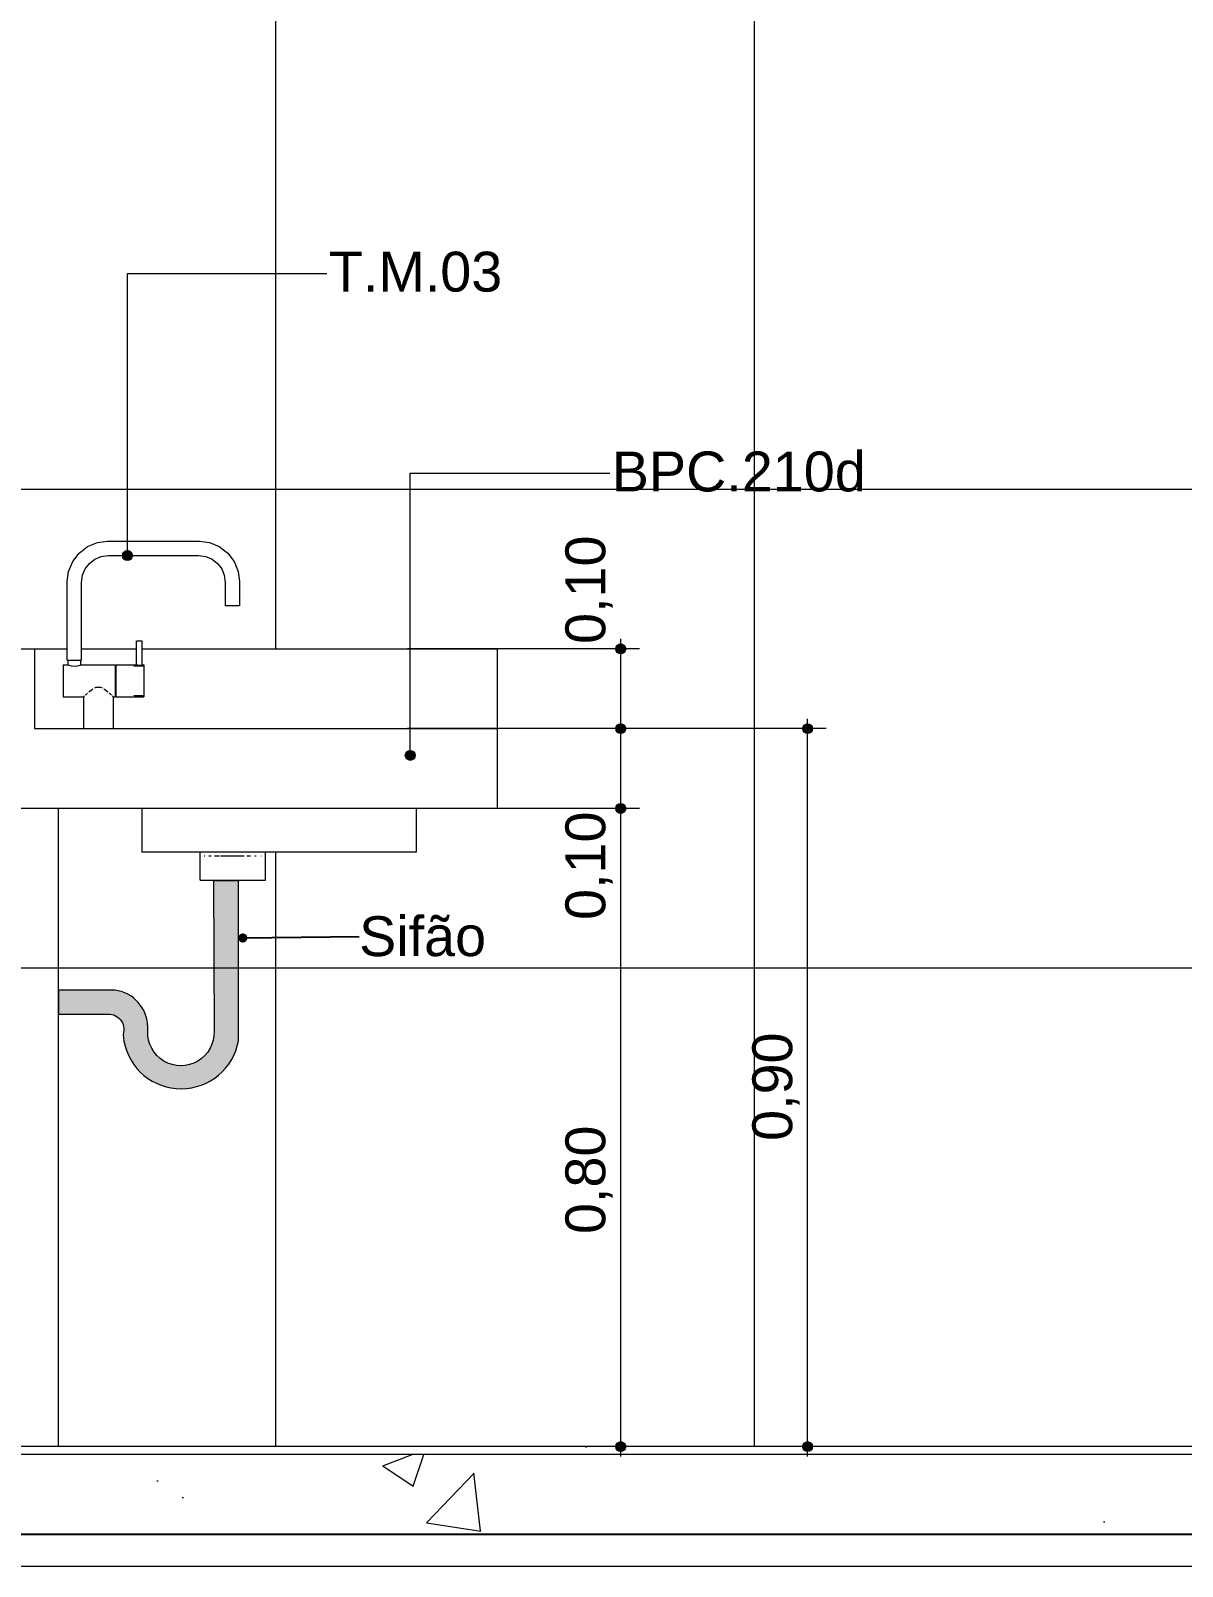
# Model space of a CAD drawing. Header units: metres. Extents: x -1.8 to 75.3, y -2 to 2.8.
# Drawn here: x 72.428 to 73.872, y -2.048 to -0.123 of the extents above; entities that cross this region are included whole.
import ezdxf

# ---------------------------------------------------------------- set-up
doc = ezdxf.new("R2010")
doc.units = ezdxf.units.M
doc.header["$MEASUREMENT"] = 0
doc.layers.add('COTAS CORTE', color=7, linetype='Continuous')
doc.layers.add('NOTAS-LAYOUT.EXEC', color=7, linetype='Continuous')
for name, color, linetype, lineweight, true_color in [('COTAS CORTE_Caneta_No__25', 7, 'Continuous', 13, 0x982312), ('LAJES.EST_Caneta_No__254', 7, 'Continuous', 0, 0xd1c9ad), ('LAJES.EST_Caneta_No__97', 7, 'Continuous', 13, 0x6b6b6b), ('LOUCAS-METAIS.ARQ_Caneta_No__13', 7, 'Continuous', 0, 0xaaaaaa), ('NOTAS-EXECUTIVO.ARQ_Caneta_No__19', 7, 'Continuous', 0, 0xe9e9e9), ('PAREDE CONSTRUIR_Caneta_No__97', 7, 'Continuous', 13, 0x6b6b6b)]:
    doc.layers.add(name, color=color, linetype=linetype, lineweight=lineweight, true_color=true_color)
for name, color, linetype, lineweight in [('LAJES.EST_Caneta_No__241', 7, 'Continuous', 13), ('LAJES.EST_Caneta_No__4', 7, 'Continuous', 25), ('LAJES.EST_Caneta_No__7', 7, 'Continuous', 13), ('NOTAS-EXECUTIVO.ARQ_Caneta_No__1', 7, 'Continuous', 40), ('NOTAS-EXECUTIVO.ARQ_Caneta_No__241', 7, 'Continuous', 13), ('NOTAS-EXECUTIVO.ARQ_Caneta_No__5', 7, 'Continuous', 20), ('NOTAS-LAYOUT.EXEC_Caneta_No__241', 7, 'Continuous', 13), ('NOTAS-LAYOUT.EXEC_Caneta_No__5', 7, 'Continuous', 20), ('PAREDE CONSTRUIR_Caneta_No__241', 7, 'Continuous', 13)]:
    doc.layers.add(name, color=color, linetype=linetype, lineweight=lineweight)
doc.styles.add('GENERATED_STYLE_1', font='arial.ttf')
doc.dimstyles.new('GENERATED_STYLE__2', dxfattribs={"dimtxt": 0.05, "dimasz": 0.02375, "dimexe": 0.18, "dimexo": 0.267183, "dimgap": 0, "dimtad": 1, "dimzin": 0, "dimdsep": 46, "dimtxsty": 'GENERATED_STYLE_1', "dimblk": 'ARROWHEAD_11', "dimblk1": 'ARROWHEAD_11', "dimblk2": 'ARROWHEAD_11', "dimcen": 0.09, "dimclrd": 256, "dimclre": 256, "dimclrt": 256, "dimadec": 0, "dimazin": 0, "dimtfac": 1, "dimtdec": 4, "dimtmove": 0, "dimatfit": 3, "dimfxl": 0, "dimtolj": 1, "dimtzin": 0, "dimarcsym": 0})
doc.dimstyles.new('GENERATED_STYLE__4', dxfattribs={"dimtxt": 0.18, "dimasz": 0.0228, "dimexe": 0.18, "dimexo": 0.0625, "dimgap": 0, "dimtad": 0, "dimtih": 1, "dimtoh": 1, "dimdec": 4, "dimzin": 0, "dimdsep": 46, "dimcen": 0.09, "dimadec": 0, "dimazin": 0, "dimtfac": 1, "dimtdec": 4, "dimtmove": 0, "dimatfit": 3, "dimldrblk": 'ARROWHEAD_11', "dimfxl": 0, "dimtolj": 1, "dimtzin": 0, "dimarcsym": 0})

# ---------------------------------------------------------------- blocks, each defined once
blk = doc.blocks.new('*D237', base_point=(120.8092, -1.8982))
at = {"layer": 'COTAS CORTE_Caneta_No__25', "linetype": 'Continuous', "lineweight": 13, "true_color": 0x982312}
for points in [[(73.1616, -1.0982), (73.162, -1.1006), (73.1634, -1.1027), (73.1654, -1.104), (73.1678, -1.1045), (73.1702, -1.104), (73.1722, -1.1027), (73.1736, -1.1006), (73.1741, -1.0982), (73.1736, -1.0959), (73.1722, -1.0938), (73.1702, -1.0925), (73.1678, -1.092), (73.1654, -1.0925), (73.1634, -1.0938), (73.162, -1.0959)], [(73.1616, -1.8982), (73.162, -1.9006), (73.1634, -1.9027), (73.1654, -1.904), (73.1678, -1.9045), (73.1702, -1.904), (73.1722, -1.9027), (73.1736, -1.9006), (73.1741, -1.8982), (73.1736, -1.8959), (73.1722, -1.8938), (73.1702, -1.8925), (73.1678, -1.892), (73.1654, -1.8925), (73.1634, -1.8938), (73.162, -1.8959)]]:
    blk.add_hatch(color=24, dxfattribs=at).paths.add_polyline_path(points)
at = {"layer": 'COTAS CORTE_Caneta_No__25', "color": 24, "linetype": 'Continuous', "lineweight": 13, "true_color": 0x982312}
for p, q in [((73.1616, -1.0982), (72.9006, -1.0982)), ((73.1678, -1.892), (73.1678, -1.1045)), ((73.1912, -1.0982), (73.1741, -1.0982)), ((73.1616, -1.8982), (72.9006, -1.8982)), ((73.1678, -1.9107), (73.1678, -1.9045)), ((73.1912, -1.8982), (73.1741, -1.8982))]:
    blk.add_line(p, q, dxfattribs=at)
for centre in [(73.1678, -1.0982), (73.1678, -1.8982)]:
    blk.add_circle(centre, 0.00625, dxfattribs=at)
at = {"layer": 'COTAS CORTE_Caneta_No__25', "color": 24, "lineweight": 13, "true_color": 0x982312, "char_height": 0.05, "attachment_point": 7, "rotation": 90, "style": 'GENERATED_STYLE_1'}
for s, insert in [('\\A1;{\\pql;\\fArial|b0|i0|c0|p0;\\W1.000000;0,10}', (73.1578, -1.238)), ('\\A1;{\\pql;\\fArial|b0|i0|c0|p0;\\W1.000000;0,80}', (73.1578, -1.6317))]:
    blk.add_mtext(s, dxfattribs=dict(at, insert=insert))
blk = doc.blocks.new('ARROWHEAD_11')
at = {"color": 0, "linetype": 'Continuous', "lineweight": 0}
blk.add_line((0, 0), (-1, 0), dxfattribs=at)
at = {"color": 0, "linetype": 'Continuous', "lineweight": 0, "const_width": 0.25, "flags": 128}
blk.add_lwpolyline([(-0.125, 0, 1), (0.125, 0, 1)], format="xyb", close=True, dxfattribs=at)
blk = doc.blocks.new('*D238', base_point=(120.8092, -1.8982))
at = {"layer": 'COTAS CORTE_Caneta_No__25', "linetype": 'Continuous', "lineweight": 13, "true_color": 0x982312}
for points in [[(73.1616, -0.9982), (73.162, -1.0006), (73.1634, -1.0027), (73.1654, -1.004), (73.1678, -1.0045), (73.1702, -1.004), (73.1722, -1.0027), (73.1736, -1.0006), (73.1741, -0.9982), (73.1736, -0.9959), (73.1722, -0.9938), (73.1702, -0.9925), (73.1678, -0.992), (73.1654, -0.9925), (73.1634, -0.9938), (73.162, -0.9959)], [(73.1616, -1.0982), (73.162, -1.1006), (73.1634, -1.1027), (73.1654, -1.104), (73.1678, -1.1045), (73.1702, -1.104), (73.1722, -1.1027), (73.1736, -1.1006), (73.1741, -1.0982), (73.1736, -1.0959), (73.1722, -1.0938), (73.1702, -1.0925), (73.1678, -1.092), (73.1654, -1.0925), (73.1634, -1.0938), (73.162, -1.0959)]]:
    blk.add_hatch(color=24, dxfattribs=at).paths.add_polyline_path(points)
at = {"layer": 'COTAS CORTE_Caneta_No__25', "color": 24, "linetype": 'Continuous', "lineweight": 13, "true_color": 0x982312}
for p, q in [((73.1616, -0.9982), (72.9006, -0.9982)), ((73.1912, -0.9982), (73.1741, -0.9982)), ((73.1678, -1.092), (73.1678, -1.0045)), ((73.1616, -1.0982), (72.9006, -1.0982)), ((73.1912, -1.0982), (73.1741, -1.0982))]:
    blk.add_line(p, q, dxfattribs=at)
for centre in [(73.1678, -0.9982), (73.1678, -1.0982)]:
    blk.add_circle(centre, 0.00625, dxfattribs=at)
blk = doc.blocks.new('*D239', base_point=(120.8092, -1.8982))
at = {"layer": 'COTAS CORTE_Caneta_No__25', "linetype": 'Continuous', "lineweight": 13, "true_color": 0x982312}
for points in [[(73.1616, -0.8982), (73.162, -0.9006), (73.1634, -0.9027), (73.1654, -0.904), (73.1678, -0.9045), (73.1702, -0.904), (73.1722, -0.9027), (73.1736, -0.9006), (73.1741, -0.8982), (73.1736, -0.8959), (73.1722, -0.8938), (73.1702, -0.8925), (73.1678, -0.892), (73.1654, -0.8925), (73.1634, -0.8938), (73.162, -0.8959)], [(73.1616, -0.9982), (73.162, -1.0006), (73.1634, -1.0027), (73.1654, -1.004), (73.1678, -1.0045), (73.1702, -1.004), (73.1722, -1.0027), (73.1736, -1.0006), (73.1741, -0.9982), (73.1736, -0.9959), (73.1722, -0.9938), (73.1702, -0.9925), (73.1678, -0.992), (73.1654, -0.9925), (73.1634, -0.9938), (73.162, -0.9959)]]:
    blk.add_hatch(color=24, dxfattribs=at).paths.add_polyline_path(points)
at = {"layer": 'COTAS CORTE_Caneta_No__25', "color": 24, "linetype": 'Continuous', "lineweight": 13, "true_color": 0x982312}
for p, q in [((73.1616, -0.8982), (72.9006, -0.8982)), ((73.1678, -0.892), (73.1678, -0.8857)), ((73.1678, -0.992), (73.1678, -0.9045)), ((73.1912, -0.8982), (73.1741, -0.8982)), ((73.1616, -0.9982), (72.9006, -0.9982)), ((73.1912, -0.9982), (73.1741, -0.9982))]:
    blk.add_line(p, q, dxfattribs=at)
for centre in [(73.1678, -0.8982), (73.1678, -0.9982)]:
    blk.add_circle(centre, 0.00625, dxfattribs=at)
at = {"layer": 'COTAS CORTE_Caneta_No__25', "color": 24, "lineweight": 13, "true_color": 0x982312, "insert": (73.1578, -0.892), "char_height": 0.05, "attachment_point": 7, "rotation": 90, "style": 'GENERATED_STYLE_1'}
blk.add_mtext('\\A1;{\\pql;\\fArial|b0|i0|c0|p0;\\W1.000000;0,10}', dxfattribs=at)
blk = doc.blocks.new('*D240', base_point=(120.8092, -1.8982))
at = {"layer": 'COTAS CORTE_Caneta_No__25', "linetype": 'Continuous', "lineweight": 13, "true_color": 0x982312}
for points in [[(73.3958, -0.9982), (73.3963, -1.0006), (73.3977, -1.0027), (73.3997, -1.004), (73.4021, -1.0045), (73.4045, -1.004), (73.4065, -1.0027), (73.4078, -1.0006), (73.4083, -0.9982), (73.4078, -0.9959), (73.4065, -0.9938), (73.4045, -0.9925), (73.4021, -0.992), (73.3997, -0.9925), (73.3977, -0.9938), (73.3963, -0.9959)], [(73.3958, -1.8982), (73.3963, -1.9006), (73.3977, -1.9027), (73.3997, -1.904), (73.4021, -1.9045), (73.4045, -1.904), (73.4065, -1.9027), (73.4078, -1.9006), (73.4083, -1.8982), (73.4078, -1.8959), (73.4065, -1.8938), (73.4045, -1.8925), (73.4021, -1.892), (73.3997, -1.8925), (73.3977, -1.8938), (73.3963, -1.8959)]]:
    blk.add_hatch(color=24, dxfattribs=at).paths.add_polyline_path(points)
at = {"layer": 'COTAS CORTE_Caneta_No__25', "color": 24, "linetype": 'Continuous', "lineweight": 13, "true_color": 0x982312}
for p, q in [((73.3958, -0.9982), (73.1349, -0.9982)), ((73.4021, -0.992), (73.4021, -0.9857)), ((73.4255, -0.9982), (73.4083, -0.9982)), ((73.4021, -1.892), (73.4021, -1.0045)), ((73.3958, -1.8982), (73.1349, -1.8982)), ((73.4021, -1.9107), (73.4021, -1.9045)), ((73.4255, -1.8982), (73.4083, -1.8982))]:
    blk.add_line(p, q, dxfattribs=at)
for centre in [(73.4021, -0.9982), (73.4021, -1.8982)]:
    blk.add_circle(centre, 0.00625, dxfattribs=at)
at = {"layer": 'COTAS CORTE_Caneta_No__25', "color": 24, "lineweight": 13, "true_color": 0x982312, "insert": (73.3921, -1.515), "char_height": 0.05, "attachment_point": 7, "rotation": 90, "style": 'GENERATED_STYLE_1'}
blk.add_mtext('\\A1;{\\pql;\\fArial|b0|i0|c0|p0;\\W1.000000;0,90}', dxfattribs=at)
blk = doc.blocks.new('Label_38_15', base_point=(72.5495, -0.7812))
at = {"layer": 'NOTAS-LAYOUT.EXEC', "linetype": 'Continuous', "lineweight": 0, "true_color": 0x000000}
blk.add_hatch(color=18, dxfattribs=at).paths.add_polyline_path([(72.5432, -0.7812), (72.5437, -0.7836), (72.545, -0.7857), (72.5471, -0.787), (72.5495, -0.7875), (72.5519, -0.787), (72.5539, -0.7857), (72.5552, -0.7836), (72.5557, -0.7812), (72.5552, -0.7789), (72.5539, -0.7768), (72.5519, -0.7755), (72.5495, -0.775), (72.5471, -0.7755), (72.545, -0.7768), (72.5437, -0.7789)])
at = {"layer": 'NOTAS-LAYOUT.EXEC_Caneta_No__241', "color": 7, "linetype": 'Continuous', "lineweight": 13}
for p, q in [((72.5495, -0.775), (72.5495, -0.4277)), ((72.5495, -0.4277), (72.7995, -0.4277))]:
    blk.add_line(p, q, dxfattribs=at)
at = {"layer": 'NOTAS-LAYOUT.EXEC_Caneta_No__5', "color": 7, "linetype": 'Continuous', "lineweight": 20}
blk.add_circle((72.5495, -0.7812), 0.00625, dxfattribs=at)
at = {"layer": 'NOTAS-LAYOUT.EXEC_Caneta_No__241', "color": 7, "lineweight": 13, "insert": (72.802, -0.4003), "char_height": 0.05, "attachment_point": 1, "style": 'GENERATED_STYLE_1'}
blk.add_mtext('\\A1;{\\pql;\\pt0,241;\\fArial|b0|i0|c0|p0;\\W1.000000;T.M.03\\fArial|b0|i0|c0|p0;\\W1.000000;\\A1{\\H.66x;\\S^  ;}\\fArial|b0|i0|c0|p0;\\W1.000000;\\fArial|b0|i0|c0|p0;\\W1.000000;\\A1{\\H.66x;\\S^  ;}\\fArial|b0|i0|c0|p0;\\W1.000000;\\fArial|b0|i0|c0|p0;\\W1.000000;\\fArial|b0|i0|c0|p0;\\W1.000000;\\fArial|b0|i0|c0|p0;\\W1.000000;\\fArial|b0|i0|c0|p0;\\W1.000000;\\fArial|b0|i0|c0|p0;\\W1.000000;\\fArial|b0|i0|c0|p0;\\W1.000000;\\A1{\\H.66x;\\S^  ;}\\fArial|b0|i0|c0|p0;\\W1.000000;\\fArial|b0|i0|c0|p0;\\W1.000000;\\A1{\\H.66x;\\S^  ;}\\fArial|b0|i0|c0|p0;\\W1.000000;\\fArial|b0|i0|c0|p0;\\W1.000000;\\fArial|b0|i0|c0|p0;\\W1.000000;\\fArial|b0|i0|c0|p0;\\W1.000000;\\fArial|b0|i0|c0|p0;\\W1.000000;\\fArial|b0|i0|c0|p0;\\W1.000000;\\fArial|b0|i0|c0|p0;\\W1.000000;\\A1{\\H.66x;\\S^  ;}\\fArial|b0|i0|c0|p0;\\W1.000000;\\fArial|b0|i0|c0|p0;\\W1.000000;\\A1{\\H.66x;\\S^  ;}\\fArial|b0|i0|c0|p0;\\W1.000000;\\fArial|b0|i0|c0|p0;\\W1.000000;\\fArial|b0|i0|c0|p0;\\W1.000000;\\fArial|b0|i0|c0|p0;\\W1.000000;\\fArial|b0|i0|c0|p0;\\W1.000000;\\fArial|b0|i0|c0|p0;\\W1.000000;\\fArial|b0|i0|c0|p0;\\W1.000000;\\A1{\\H.66x;\\S^  ;}\\fArial|b0|i0|c0|p0;\\W1.000000;\\fArial|b0|i0|c0|p0;\\W1.000000;\\A1{\\H.66x;\\S^  ;}\\fArial|b0|i0|c0|p0;\\W1.000000;\\fArial|b0|i0|c0|p0;\\W1.000000;\\fArial|b0|i0|c0|p0;\\W1.000000;\\fArial|b0|i0|c0|p0;\\W1.000000;\\fArial|b0|i0|c0|p0;\\W1.000000;\\fArial|b0|i0|c0|p0;\\W1.000000;\\fArial|b0|i0|c0|p0;\\W1.000000;\\A1{\\H.66x;\\S^  ;}\\fArial|b0|i0|c0|p0;\\W1.000000;\\fArial|b0|i0|c0|p0;\\W1.000000;\\A1{\\H.66x;\\S^  ;}\\fArial|b0|i0|c0|p0;\\W1.000000;\\fArial|b0|i0|c0|p0;\\W1.000000;\\fArial|b0|i0|c0|p0;\\W1.000000;\\fArial|b0|i0|c0|p0;\\W1.000000;\\fArial|b0|i0|c0|p0;\\W1.000000;\\fArial|b0|i0|c0|p0;\\W1.000000;\\fArial|b0|i0|c0|p0;\\W1.000000;\\A1{\\H.66x;\\S^  ;}\\fArial|b0|i0|c0|p0;\\W1.000000;}', dxfattribs=at)
blk = doc.blocks.new('Label_39_15', base_point=(72.9041, -1.0317))
at = {"layer": 'NOTAS-LAYOUT.EXEC', "linetype": 'Continuous', "lineweight": 0, "true_color": 0x000000}
blk.add_hatch(color=18, dxfattribs=at).paths.add_polyline_path([(72.8978, -1.0317), (72.8983, -1.0341), (72.8997, -1.0361), (72.9017, -1.0375), (72.9041, -1.0379), (72.9065, -1.0375), (72.9085, -1.0361), (72.9098, -1.0341), (72.9103, -1.0317), (72.9098, -1.0293), (72.9085, -1.0273), (72.9065, -1.0259), (72.9041, -1.0254), (72.9017, -1.0259), (72.8997, -1.0273), (72.8983, -1.0293)])
at = {"layer": 'NOTAS-LAYOUT.EXEC_Caneta_No__241', "color": 7, "linetype": 'Continuous', "lineweight": 13}
for p, q in [((72.9041, -1.0254), (72.9041, -0.6781)), ((72.9041, -0.6781), (73.1541, -0.6781))]:
    blk.add_line(p, q, dxfattribs=at)
at = {"layer": 'NOTAS-LAYOUT.EXEC_Caneta_No__5', "color": 7, "linetype": 'Continuous', "lineweight": 20}
blk.add_circle((72.9041, -1.0317), 0.00625, dxfattribs=at)
at = {"layer": 'NOTAS-LAYOUT.EXEC_Caneta_No__241', "color": 7, "lineweight": 13, "insert": (73.1566, -0.6508), "char_height": 0.05, "attachment_point": 1, "style": 'GENERATED_STYLE_1'}
blk.add_mtext('\\A1;{\\pql;\\pt0,241;\\fArial|b0|i0|c0|p0;\\W1.000000;BPC.210d\\fArial|b0|i0|c0|p0;\\W1.000000;\\A1{\\H.66x;\\S^  ;}\\fArial|b0|i0|c0|p0;\\W1.000000;\\fArial|b0|i0|c0|p0;\\W1.000000;\\A1{\\H.66x;\\S^  ;}\\fArial|b0|i0|c0|p0;\\W1.000000;\\fArial|b0|i0|c0|p0;\\W1.000000;\\fArial|b0|i0|c0|p0;\\W1.000000;\\fArial|b0|i0|c0|p0;\\W1.000000;\\fArial|b0|i0|c0|p0;\\W1.000000;\\fArial|b0|i0|c0|p0;\\W1.000000;\\fArial|b0|i0|c0|p0;\\W1.000000;\\A1{\\H.66x;\\S^  ;}\\fArial|b0|i0|c0|p0;\\W1.000000;\\fArial|b0|i0|c0|p0;\\W1.000000;\\A1{\\H.66x;\\S^  ;}\\fArial|b0|i0|c0|p0;\\W1.000000;\\fArial|b0|i0|c0|p0;\\W1.000000;\\fArial|b0|i0|c0|p0;\\W1.000000;\\fArial|b0|i0|c0|p0;\\W1.000000;\\fArial|b0|i0|c0|p0;\\W1.000000;\\fArial|b0|i0|c0|p0;\\W1.000000;\\fArial|b0|i0|c0|p0;\\W1.000000;\\A1{\\H.66x;\\S^  ;}\\fArial|b0|i0|c0|p0;\\W1.000000;\\fArial|b0|i0|c0|p0;\\W1.000000;\\A1{\\H.66x;\\S^  ;}\\fArial|b0|i0|c0|p0;\\W1.000000;\\fArial|b0|i0|c0|p0;\\W1.000000;\\fArial|b0|i0|c0|p0;\\W1.000000;\\fArial|b0|i0|c0|p0;\\W1.000000;\\fArial|b0|i0|c0|p0;\\W1.000000;\\fArial|b0|i0|c0|p0;\\W1.000000;\\fArial|b0|i0|c0|p0;\\W1.000000;\\A1{\\H.66x;\\S^  ;}\\fArial|b0|i0|c0|p0;\\W1.000000;\\fArial|b0|i0|c0|p0;\\W1.000000;\\A1{\\H.66x;\\S^  ;}\\fArial|b0|i0|c0|p0;\\W1.000000;\\fArial|b0|i0|c0|p0;\\W1.000000;\\fArial|b0|i0|c0|p0;\\W1.000000;\\fArial|b0|i0|c0|p0;\\W1.000000;\\fArial|b0|i0|c0|p0;\\W1.000000;\\fArial|b0|i0|c0|p0;\\W1.000000;\\fArial|b0|i0|c0|p0;\\W1.000000;\\A1{\\H.66x;\\S^  ;}\\fArial|b0|i0|c0|p0;\\W1.000000;\\fArial|b0|i0|c0|p0;\\W1.000000;\\A1{\\H.66x;\\S^  ;}\\fArial|b0|i0|c0|p0;\\W1.000000;\\fArial|b0|i0|c0|p0;\\W1.000000;\\fArial|b0|i0|c0|p0;\\W1.000000;\\fArial|b0|i0|c0|p0;\\W1.000000;\\fArial|b0|i0|c0|p0;\\W1.000000;\\fArial|b0|i0|c0|p0;\\W1.000000;\\fArial|b0|i0|c0|p0;\\W1.000000;\\A1{\\H.66x;\\S^  ;}\\fArial|b0|i0|c0|p0;\\W1.000000;}', dxfattribs=at)

msp = doc.modelspace()

# ---------------------------------------------------------------- hatches: boundary and pattern name
at = {"layer": 'LAJES.EST_Caneta_No__254', "linetype": 'Continuous', "lineweight": 0, "true_color": 0xd1c9ad}
h = msp.add_hatch(dxfattribs=at)
h.set_pattern_fill('Haie_OD_000f', color=9, style=0, pattern_type=2)
h.set_pattern_definition([(45, (120.80917, -1.39824), (-0.159099, 0.159099), [0, -0.15, 0, -0.225]), (110, (121.30917, -1.39824), (0.2114308, 0.0769545), [0, -0.11, 0, -0.19])])
h.paths.add_polyline_path([(69.7351, -1.9082), (75.3151, -1.9082), (75.3151, -1.8982), (69.7351, -1.8982)])
at = {"layer": 'LAJES.EST_Caneta_No__97', "linetype": 'Continuous', "lineweight": 13, "true_color": 0x6b6b6b}
h = msp.add_hatch(dxfattribs=at)
h.set_pattern_fill('AR_CONC_000f', color=251, style=0, pattern_type=2)
h.set_pattern_definition([(50, (120.80917, -1.89824), (-0.546554, 0.0478173), [0.05715, -0.62865]), (355, (120.80917, -1.89824), (-0.10573, 0.5731705), [0.04572, -0.502922]), (100.4514, (120.8547, -1.90223), (0.440824, 0.525353), [0.04857, -0.534271]), (46.1842, (120.8092, -1.74584), (-0.813237, 0.126127), [0.085725, -0.942975]), (96.6356, (120.8769, -1.75635), (0.712212, 0.742278), [0.072855, -0.801407]), (351.1842, (120.8092, -1.74584), (0.712212, 0.742278), [0.06858, -0.754379]), (21, (120.88537, -1.78394), (-0.454843, 0.3067956), [0.05715, -0.62865]), (326, (120.88537, -1.78394), (0.185406, 0.552564), [0.04572, -0.50292]), (71.4514, (120.92327, -1.8095), (0.640249, 0.2457683), [0.04857, -0.53427]), (37.5, (120.80917, -1.89824), (0.0092658, 0.2536651), [0, -0.496824, 0, -0.51054, 0, -0.504825]), (7.5, (120.80917, -1.89824), (0.200459, 0.3005417), [0, -0.291084, 0, -0.485394, 0, -0.192405]), (327.5, (120.63924, -1.89824), (-0.4067718, 0.0171862), [0, -0.1905, 0, -0.59436, 0, -0.78867]), (317.5, (120.56304, -1.89824), (0.4443875, 0.0762795), [0, -0.24765, 0, -0.394716, 0, -0.56007])])
h.paths.add_polyline_path([(69.7351, -2.0082), (75.3151, -2.0082), (75.3151, -1.9082), (69.7351, -1.9082)])
at = {"layer": 'NOTAS-EXECUTIVO.ARQ_Caneta_No__19', "linetype": 'Continuous', "lineweight": 0, "true_color": 0x747474}
msp.add_hatch(color=8, dxfattribs=at).paths.add_polyline_path([(72.6887, -1.3894), (72.6887, -1.1892), (72.6574, -1.1891), (72.6582, -1.3774, -1.040135), (72.575, -1.3774), (72.575, -1.3723, 0.375027), (72.5337, -1.326), (72.5227, -1.326), (72.4631, -1.326), (72.4631, -1.3562), (72.5227, -1.3562, -0.569314), (72.544, -1.3814), (72.5451, -1.3899, 0.835082)])
at = {"layer": 'PAREDE CONSTRUIR_Caneta_No__97', "linetype": 'Continuous', "lineweight": 13, "true_color": 0x6b6b6b}
h = msp.add_hatch(dxfattribs=at)
h.set_pattern_fill('Ceramica_60_x_60_000f', color=251, style=0, pattern_type=2)
h.set_pattern_definition([(3e-15, (69.73513, -1.89824), (0, 0.6), []), (90, (69.73513, -1.89824), (-0.6, 0), [])])
h.paths.add_polyline_path([(75.1151, 1.2518), (69.7351, 1.2518), (69.7351, -0.8982), (69.7695, -0.8982), (69.7695, -0.8137), (69.7712, -0.801), (69.7763, -0.7887), (69.7844, -0.7781), (69.795, -0.77), (69.8073, -0.7649), (69.8199, -0.7632), (69.9351, -0.7632), (69.9477, -0.7649), (69.96, -0.77), (69.9706, -0.7781), (69.9787, -0.7887), (69.9838, -0.801), (69.9855, -0.8137), (69.9855, -0.8442), (69.9675, -0.8442), (69.9675, -0.8148), (69.9663, -0.8057), (69.963, -0.7978), (69.9578, -0.791), (69.951, -0.7857), (69.943, -0.7824), (69.9339, -0.7812), (69.8211, -0.7812), (69.812, -0.7824), (69.804, -0.7857), (69.7972, -0.791), (69.792, -0.7978), (69.7887, -0.8057), (69.7875, -0.8148), (69.7875, -0.8982), (69.8565, -0.8982), (69.8565, -0.8882), (69.8635, -0.8882), (69.8635, -0.8982), (70.3351, -0.8982), (70.3351, -1.0982), (70.2068, -1.0982), (70.2068, -1.1532), (70.0178, -1.1532), (70.0178, -1.1882), (69.9358, -1.1882), (69.9358, -1.1582), (69.9358, -1.1532), (69.8628, -1.1532), (69.8628, -1.0982), (69.7351, -1.0982), (69.7351, -1.8982), (72.3631, -1.8982), (72.3631, -1.0982), (72.2589, -1.0982), (72.2589, -1.1532), (72.1858, -1.1532), (72.1858, -1.1582), (72.1858, -1.1882), (72.1038, -1.1882), (72.1038, -1.1532), (71.9149, -1.1532), (71.9149, -1.0982), (71.8131, -1.0982), (71.8131, -0.8982), (72.2581, -0.8982), (72.2581, -0.8882), (72.2651, -0.8882), (72.2651, -0.8982), (72.3341, -0.8982), (72.3341, -0.8148), (72.3329, -0.8057), (72.3297, -0.7978), (72.3244, -0.791), (72.3176, -0.7857), (72.3097, -0.7824), (72.3006, -0.7812), (72.1877, -0.7812), (72.1786, -0.7824), (72.1707, -0.7857), (72.1639, -0.791), (72.1586, -0.7978), (72.1553, -0.8057), (72.1541, -0.8148), (72.1541, -0.8442), (72.1361, -0.8442), (72.1361, -0.8137), (72.1378, -0.801), (72.1429, -0.7887), (72.151, -0.7781), (72.1616, -0.77), (72.1739, -0.7649), (72.1866, -0.7632), (72.3017, -0.7632), (72.3144, -0.7649), (72.3267, -0.77), (72.3373, -0.7781), (72.3454, -0.7887), (72.3505, -0.801), (72.3521, -0.8137), (72.3521, -0.8982), (72.4741, -0.8982), (72.4741, -0.8137), (72.4758, -0.801), (72.4809, -0.7887), (72.489, -0.7781), (72.4996, -0.77), (72.5119, -0.7649), (72.5246, -0.7632), (72.6397, -0.7632), (72.6524, -0.7649), (72.6647, -0.77), (72.6753, -0.7781), (72.6834, -0.7887), (72.6885, -0.801), (72.6901, -0.8137), (72.6901, -0.8442), (72.6721, -0.8442), (72.6721, -0.8148), (72.6709, -0.8057), (72.6677, -0.7978), (72.6624, -0.791), (72.6556, -0.7857), (72.6477, -0.7824), (72.6386, -0.7812), (72.5257, -0.7812), (72.5166, -0.7824), (72.5087, -0.7857), (72.5019, -0.791), (72.4966, -0.7978), (72.4933, -0.8057), (72.4921, -0.8148), (72.4921, -0.8982), (72.5611, -0.8982), (72.5611, -0.8882), (72.5681, -0.8882), (72.5681, -0.8982), (73.0131, -0.8982), (73.0131, -1.0982), (72.9114, -1.0982), (72.9114, -1.1532), (72.7225, -1.1532), (72.7225, -1.1882), (72.6405, -1.1882), (72.6405, -1.1582), (72.6405, -1.1532), (72.5674, -1.1532), (72.5674, -1.0982), (72.4631, -1.0982), (72.4631, -1.8982), (75.1151, -1.8982), (75.1151, -1.0982), (74.9608, -1.0982), (74.9608, -1.1532), (74.8878, -1.1532), (74.8878, -1.1882), (74.8058, -1.1882), (74.8058, -1.1532), (74.6168, -1.1532), (74.6168, -1.0982), (74.5151, -1.0982), (74.5151, -0.8982), (74.9601, -0.8982), (74.9601, -0.8882), (74.9671, -0.8882), (74.9671, -0.8982), (75.0361, -0.8982), (75.0361, -0.8148), (75.0349, -0.8057), (75.0316, -0.7978), (75.0264, -0.791), (75.0196, -0.7857), (75.0117, -0.7824), (75.0025, -0.7812), (74.8897, -0.7812), (74.8806, -0.7824), (74.8727, -0.7857), (74.8659, -0.791), (74.8606, -0.7978), (74.8573, -0.8057), (74.8561, -0.8148), (74.8561, -0.8442), (74.8381, -0.8442), (74.8381, -0.8137), (74.8398, -0.801), (74.8449, -0.7887), (74.853, -0.7781), (74.8636, -0.77), (74.8759, -0.7649), (74.8885, -0.7632), (75.0037, -0.7632), (75.0164, -0.7649), (75.0287, -0.77), (75.0393, -0.7781), (75.0474, -0.7887), (75.0525, -0.801), (75.0541, -0.8137), (75.0541, -0.8982), (75.1151, -0.8982)])
h.paths.add_polyline_path([(71.8723, 0.2618), (70.2923, 0.2618), (70.2923, 1.1418), (71.8723, 1.1418)], flags=0)
h.paths.add_polyline_path([(72.9386, 1.1418), (74.5186, 1.1418), (74.5186, 0.2618), (72.9386, 0.2618)], flags=0)
h = msp.add_hatch(dxfattribs=at)
h.set_pattern_fill('Ceramica_60_x_60_000f', color=251, style=0, pattern_type=2)
h.set_pattern_definition([(5e-14, (120.80917, -1.89824), (0, 0.6), []), (90, (120.80917, -1.89824), (-0.6, 0), [])])
h.paths.add_polyline_path([(72.4631, -1.0982), (72.3631, -1.0982), (72.3631, -1.8982), (72.4631, -1.8982)])

# ---------------------------------------------------------------- linework, layer by layer
at = {"layer": 'LAJES.EST_Caneta_No__241', "color": 7, "linetype": 'Continuous', "lineweight": 13}
msp.add_line((69.6351, -2.0482), (74.7951, -2.0482), dxfattribs=at)
at = {"layer": 'LAJES.EST_Caneta_No__4', "color": 7, "linetype": 'Continuous', "lineweight": 25}
msp.add_line((75.3151, -2.0082), (69.7351, -2.0082), dxfattribs=at)
at = {"layer": 'LAJES.EST_Caneta_No__7', "color": 7, "linetype": 'Continuous', "lineweight": 13}
for p, q in [((75.1151, -1.8982), (69.7351, -1.8982)), ((75.3151, -1.9082), (69.7351, -1.9082))]:
    msp.add_line(p, q, dxfattribs=at)
at = {"layer": 'LOUCAS-METAIS.ARQ_Caneta_No__13', "color": 253, "linetype": 'Continuous', "lineweight": 0, "true_color": 0xaaaaaa}
for p, q in [((72.4996, -0.77), (72.5119, -0.7649)), ((72.5119, -0.7649), (72.5246, -0.7632)), ((72.5246, -0.7632), (72.6397, -0.7632)), ((72.6397, -0.7632), (72.6524, -0.7649)), ((72.6524, -0.7649), (72.6647, -0.77)), ((72.4758, -0.801), (72.4809, -0.7887)), ((72.4809, -0.7887), (72.489, -0.7781)), ((72.489, -0.7781), (72.4996, -0.77)), ((72.5019, -0.791), (72.5087, -0.7857)), ((72.5087, -0.7857), (72.5166, -0.7824)), ((72.5166, -0.7824), (72.5257, -0.7812)), ((72.5257, -0.7812), (72.6386, -0.7812)), ((72.6386, -0.7812), (72.6477, -0.7824)), ((72.6477, -0.7824), (72.6556, -0.7857)), ((72.6556, -0.7857), (72.6624, -0.791)), ((72.6647, -0.77), (72.6753, -0.7781)), ((72.6753, -0.7781), (72.6834, -0.7887)), ((72.6834, -0.7887), (72.6885, -0.801)), ((72.4741, -0.8137), (72.4758, -0.801)), ((72.4921, -0.8148), (72.4933, -0.8057)), ((72.4933, -0.8057), (72.4966, -0.7978)), ((72.4966, -0.7978), (72.5019, -0.791)), ((72.6624, -0.791), (72.6677, -0.7978)), ((72.6677, -0.7978), (72.6709, -0.8057)), ((72.6709, -0.8057), (72.6721, -0.8148)), ((72.6885, -0.801), (72.6901, -0.8137)), ((72.4741, -0.9122), (72.4741, -0.8137)), ((72.4921, -0.9122), (72.4921, -0.8148)), ((72.6721, -0.8148), (72.6721, -0.8442)), ((72.6901, -0.8137), (72.6901, -0.8442)), ((72.6734, -0.8442), (72.6721, -0.8442)), ((72.6768, -0.8442), (72.6734, -0.8442)), ((72.6813, -0.8442), (72.6768, -0.8442)), ((72.6858, -0.8442), (72.6813, -0.8442)), ((72.689, -0.8442), (72.6858, -0.8442)), ((72.6901, -0.8442), (72.689, -0.8442)), ((72.4131, -0.8982), (72.4331, -0.8982)), ((72.4331, -0.8982), (72.4331, -0.9982)), ((72.4331, -0.8982), (72.4741, -0.8982)), ((72.4921, -0.8982), (72.5611, -0.8982)), ((72.5611, -0.8882), (72.5616, -0.8882)), ((72.5611, -0.9182), (72.5611, -0.8882)), ((72.5616, -0.8882), (72.5629, -0.8882)), ((72.5629, -0.8882), (72.5646, -0.8882)), ((72.5646, -0.8882), (72.5664, -0.8882)), ((72.5664, -0.8882), (72.5677, -0.8882)), ((72.5677, -0.8882), (72.5681, -0.8882)), ((72.5681, -0.9182), (72.5681, -0.8882)), ((72.5681, -0.8982), (73.0131, -0.8982)), ((73.0131, -0.8982), (73.0131, -0.9982)), ((72.4691, -0.9182), (72.4691, -0.9195)), ((72.4691, -0.9182), (72.4751, -0.9182)), ((72.4691, -0.9195), (72.4691, -0.9229)), ((72.4691, -0.9229), (72.4691, -0.9282)), ((72.4741, -0.9122), (72.4754, -0.9122)), ((72.4751, -0.9182), (72.4751, -0.9122)), ((72.4751, -0.9182), (72.4762, -0.9186)), ((72.4754, -0.9122), (72.4786, -0.9122)), ((72.4762, -0.9186), (72.479, -0.9194)), ((72.4786, -0.9122), (72.4831, -0.9122)), ((72.4791, -0.9195), (72.4791, -0.9195)), ((72.4791, -0.9195), (72.4831, -0.9199)), ((72.4831, -0.9122), (72.4876, -0.9122)), ((72.4831, -0.9199), (72.4871, -0.9195)), ((72.4871, -0.9195), (72.4872, -0.9195)), ((72.4873, -0.9194), (72.4901, -0.9186)), ((72.4876, -0.9122), (72.4909, -0.9122)), ((72.4901, -0.9186), (72.4911, -0.9182)), ((72.4909, -0.9122), (72.4921, -0.9122)), ((72.4911, -0.9182), (72.4911, -0.9122)), ((72.4911, -0.9182), (72.5341, -0.9182)), ((72.5341, -0.9182), (72.5341, -0.9195)), ((72.5341, -0.9195), (72.5341, -0.9229)), ((72.5341, -0.9229), (72.5341, -0.9282)), ((72.5351, -0.9182), (72.5611, -0.9182)), ((72.5351, -0.9182), (72.5351, -0.9209)), ((72.5351, -0.9209), (72.5351, -0.9282)), ((72.5581, -0.9199), (72.5581, -0.9195)), ((72.5581, -0.9195), (72.5701, -0.9195)), ((72.5701, -0.9199), (72.5581, -0.9199)), ((72.5611, -0.9182), (72.5616, -0.9183)), ((72.5616, -0.9183), (72.5629, -0.9185)), ((72.5629, -0.9185), (72.5646, -0.9186)), ((72.5646, -0.9186), (72.5664, -0.9185)), ((72.5664, -0.9185), (72.5677, -0.9183)), ((72.5677, -0.9183), (72.5681, -0.9182)), ((72.5681, -0.9182), (72.5701, -0.9182)), ((72.5701, -0.9182), (72.5701, -0.9195)), ((72.5701, -0.9195), (72.5701, -0.9199)), ((72.5701, -0.9199), (72.5701, -0.9209)), ((72.5701, -0.9209), (72.5701, -0.9282)), ((72.4691, -0.9282), (72.4691, -0.9348)), ((72.4691, -0.9348), (72.4691, -0.9417)), ((72.4691, -0.9417), (72.4691, -0.9482)), ((72.5341, -0.9282), (72.5341, -0.9348)), ((72.5341, -0.9348), (72.5341, -0.9417)), ((72.5341, -0.9417), (72.5341, -0.9482)), ((72.5351, -0.9282), (72.5351, -0.9382)), ((72.5351, -0.9382), (72.5351, -0.9482)), ((72.5701, -0.9282), (72.5701, -0.9382)), ((72.5701, -0.9382), (72.5701, -0.9482)), ((72.4691, -0.9482), (72.4691, -0.9536)), ((72.4691, -0.9536), (72.4691, -0.957)), ((72.4691, -0.957), (72.4691, -0.9582)), ((72.4691, -0.9582), (72.4946, -0.9582)), ((72.4958, -0.9572), (72.4946, -0.9582)), ((72.4946, -0.9582), (72.4946, -0.9982)), ((72.4959, -0.9571), (72.4958, -0.9572)), ((72.499, -0.9543), (72.4969, -0.9562)), ((72.4996, -0.9538), (72.499, -0.9543)), ((72.5039, -0.9502), (72.5013, -0.9524)), ((72.5062, -0.9488), (72.5039, -0.9502)), ((72.5099, -0.9465), (72.5081, -0.9476)), ((72.5164, -0.9465), (72.5099, -0.9465)), ((72.5182, -0.9476), (72.5164, -0.9465)), ((72.5224, -0.9502), (72.5201, -0.9488)), ((72.525, -0.9524), (72.5224, -0.9502)), ((72.5273, -0.9543), (72.5267, -0.9538)), ((72.5294, -0.9562), (72.5273, -0.9543)), ((72.5305, -0.9572), (72.5304, -0.9571)), ((72.5316, -0.9582), (72.5305, -0.9572)), ((72.5316, -0.9582), (72.5316, -0.9982)), ((72.5316, -0.9582), (72.5341, -0.9582)), ((72.5341, -0.9482), (72.5341, -0.9536)), ((72.5341, -0.9536), (72.5341, -0.957)), ((72.5341, -0.957), (72.5341, -0.9582)), ((72.5351, -0.9482), (72.5351, -0.9556)), ((72.5351, -0.9556), (72.5351, -0.9582)), ((72.5351, -0.9582), (72.5701, -0.9582)), ((72.5581, -0.957), (72.5581, -0.9566)), ((72.5581, -0.9566), (72.5701, -0.9566)), ((72.5701, -0.957), (72.5581, -0.957)), ((72.5701, -0.9482), (72.5701, -0.9556)), ((72.5701, -0.9556), (72.5701, -0.9566)), ((72.5701, -0.9566), (72.5701, -0.957)), ((72.5701, -0.957), (72.5701, -0.9582)), ((72.4331, -0.9982), (73.0131, -0.9982)), ((73.0131, -0.9982), (73.0131, -1.0982)), ((73.0131, -1.0982), (72.4631, -1.0982)), ((72.5674, -1.0982), (72.5674, -1.1532)), ((72.9114, -1.0982), (72.9114, -1.1532)), ((72.5682, -1.1532), (72.5674, -1.1532)), ((72.5699, -1.1532), (72.5682, -1.1532)), ((72.5729, -1.1532), (72.5699, -1.1532)), ((72.5769, -1.1532), (72.5729, -1.1532)), ((72.5819, -1.1532), (72.5769, -1.1532)), ((72.5879, -1.1532), (72.5819, -1.1532)), ((72.5947, -1.1532), (72.5879, -1.1532)), ((72.6023, -1.1532), (72.5947, -1.1532)), ((72.6104, -1.1532), (72.6023, -1.1532)), ((72.619, -1.1532), (72.6104, -1.1532)), ((72.6279, -1.1532), (72.619, -1.1532)), ((72.6392, -1.1532), (72.6279, -1.1532)), ((72.8397, -1.1532), (72.6392, -1.1532)), ((72.6405, -1.1882), (72.6405, -1.1532)), ((72.7225, -1.1882), (72.7225, -1.1532)), ((72.8509, -1.1532), (72.8397, -1.1532)), ((72.8598, -1.1532), (72.8509, -1.1532)), ((72.8684, -1.1532), (72.8598, -1.1532)), ((72.8766, -1.1532), (72.8684, -1.1532)), ((72.8841, -1.1532), (72.8766, -1.1532)), ((72.891, -1.1532), (72.8841, -1.1532)), ((72.8969, -1.1532), (72.891, -1.1532)), ((72.902, -1.1532), (72.8969, -1.1532)), ((72.906, -1.1532), (72.902, -1.1532)), ((72.9089, -1.1532), (72.906, -1.1532)), ((72.9107, -1.1532), (72.9089, -1.1532)), ((72.9114, -1.1532), (72.9107, -1.1532)), ((72.6419, -1.1582), (72.6418, -1.1582)), ((72.642, -1.1582), (72.6419, -1.1582)), ((72.646, -1.1582), (72.6457, -1.1582)), ((72.6466, -1.1582), (72.646, -1.1582)), ((72.6525, -1.1582), (72.6515, -1.1582)), ((72.6543, -1.1582), (72.6525, -1.1582)), ((72.661, -1.1582), (72.6586, -1.1582)), ((72.6651, -1.1582), (72.661, -1.1582)), ((72.6708, -1.1582), (72.6667, -1.1582)), ((72.6814, -1.1582), (72.6708, -1.1582)), ((72.692, -1.1582), (72.6814, -1.1582)), ((72.6957, -1.1582), (72.692, -1.1582)), ((72.7019, -1.1582), (72.6991, -1.1582)), ((72.7038, -1.1582), (72.7019, -1.1582)), ((72.7104, -1.1582), (72.7092, -1.1582)), ((72.7111, -1.1582), (72.7104, -1.1582)), ((72.7169, -1.1582), (72.7167, -1.1582)), ((72.717, -1.1582), (72.7169, -1.1582)), ((72.6405, -1.1882), (72.6406, -1.1882)), ((72.6406, -1.1882), (72.6408, -1.1882)), ((72.6408, -1.1882), (72.6412, -1.1882)), ((72.6412, -1.1882), (72.6418, -1.1882)), ((72.6418, -1.1882), (72.6425, -1.1882)), ((72.6425, -1.1882), (72.6434, -1.1882)), ((72.6434, -1.1882), (72.6444, -1.1882)), ((72.6444, -1.1882), (72.6456, -1.1882)), ((72.6456, -1.1882), (72.6469, -1.1882)), ((72.6469, -1.1882), (72.6483, -1.1882)), ((72.6483, -1.1882), (72.6499, -1.1882)), ((72.6499, -1.1882), (72.6516, -1.1882)), ((72.6516, -1.1882), (72.6534, -1.1882)), ((72.6534, -1.1882), (72.6553, -1.1882)), ((72.6553, -1.1882), (72.6574, -1.1882)), ((72.6574, -1.1882), (72.6595, -1.1882)), ((72.6595, -1.1882), (72.6617, -1.1882)), ((72.6617, -1.1882), (72.664, -1.1882)), ((72.664, -1.1882), (72.6664, -1.1882)), ((72.6664, -1.1882), (72.6688, -1.1882)), ((72.6688, -1.1882), (72.6713, -1.1882)), ((72.6713, -1.1882), (72.6738, -1.1882)), ((72.6738, -1.1882), (72.6763, -1.1882)), ((72.6763, -1.1882), (72.6789, -1.1882)), ((72.6789, -1.1882), (72.6815, -1.1882)), ((72.6815, -1.1882), (72.6841, -1.1882)), ((72.6841, -1.1882), (72.6866, -1.1882)), ((72.6866, -1.1882), (72.6892, -1.1882)), ((72.6892, -1.1882), (72.6917, -1.1882)), ((72.6917, -1.1882), (72.6941, -1.1882)), ((72.6941, -1.1882), (72.6966, -1.1882)), ((72.6966, -1.1882), (72.6989, -1.1882)), ((72.6989, -1.1882), (72.7012, -1.1882)), ((72.7012, -1.1882), (72.7034, -1.1882)), ((72.7034, -1.1882), (72.7056, -1.1882)), ((72.7056, -1.1882), (72.7076, -1.1882)), ((72.7076, -1.1882), (72.7095, -1.1882)), ((72.7095, -1.1882), (72.7114, -1.1882)), ((72.7114, -1.1882), (72.7131, -1.1882)), ((72.7131, -1.1882), (72.7146, -1.1882)), ((72.7146, -1.1882), (72.7161, -1.1882)), ((72.7161, -1.1882), (72.7174, -1.1882)), ((72.7174, -1.1882), (72.7186, -1.1882)), ((72.7186, -1.1882), (72.7196, -1.1882)), ((72.7196, -1.1882), (72.7205, -1.1882)), ((72.7205, -1.1882), (72.7212, -1.1882)), ((72.7212, -1.1882), (72.7217, -1.1882)), ((72.7217, -1.1882), (72.7221, -1.1882)), ((72.7221, -1.1882), (72.7224, -1.1882)), ((72.7224, -1.1882), (72.7225, -1.1882))]:
    msp.add_line(p, q, dxfattribs=at)
at = {"layer": 'NOTAS-EXECUTIVO.ARQ_Caneta_No__5', "color": 7, "linetype": 'Continuous', "lineweight": 20, "flags": 128}
msp.add_lwpolyline([(72.6887, -1.3894), (72.6887, -1.1892), (72.6574, -1.1891), (72.6582, -1.3774, -1.040135), (72.575, -1.3774), (72.575, -1.3723, 0.375027), (72.5337, -1.326), (72.5227, -1.326), (72.4631, -1.326), (72.4631, -1.3562), (72.5227, -1.3562, -0.569314), (72.544, -1.3814), (72.5451, -1.3899, 0.835082)], format="xyb", close=True, dxfattribs=at)
at = {"layer": 'PAREDE CONSTRUIR_Caneta_No__241', "color": 7, "linetype": 'Continuous', "lineweight": 13}
for p, q in [((72.4631, -1.0982), (72.3631, -1.0982)), ((72.4631, -1.8982), (72.4631, -1.0982))]:
    msp.add_line(p, q, dxfattribs=at)

# ---------------------------------------------------------------- block references
at = {"layer": 'NOTAS-LAYOUT.EXEC', "color": 7, "linetype": 'Continuous', "lineweight": 13}
for name, p in [('Label_38_15', (72.5495, -0.7812)), ('Label_39_15', (72.9041, -1.0317))]:
    msp.add_blockref(name, p, dxfattribs=at)

# ---------------------------------------------------------------- texts
at = {"layer": 'NOTAS-EXECUTIVO.ARQ_Caneta_No__1', "color": 7, "linetype": 'Continuous', "lineweight": 40, "insert": (72.8399, -1.2587), "char_height": 0.05, "attachment_point": 4, "style": 'GENERATED_STYLE_1'}
msp.add_mtext('\\A1;{\\pql;\\fArial|b0|i0|c0|p0;\\W1.000000;Sifão}', dxfattribs=at)

# ---------------------------------------------------------------- dimensions: what is measured, and where the dimension line sits
at = {"layer": 'COTAS CORTE', "color": 24, "linetype": 'Continuous', "lineweight": 13, "true_color": 0x982312}
for base, p1, p2, picture, middle in [((73.1678, -0.8982), (73.0131, -0.9982), (73.0131, -0.8982), '*D239', (73.1328, -0.8273)), ((73.4021, -0.9982), (72.2631, -1.8982), (73.0131, -0.9982), '*D240', (73.3671, -1.4502)), ((73.1678, -0.9982), (73.0131, -1.0982), (73.0131, -0.9982), '*D238', (73.1328, -1.1732)), ((73.1678, -1.0982), (72.4631, -1.8982), (73.0131, -1.0982), '*D237', (73.1328, -1.567))]:
    dim = msp.add_linear_dim(base=base, p1=p1, p2=p2, angle=90, dimstyle='GENERATED_STYLE__2', dxfattribs=at)
    dim.commit()
    dim.dimension.update_dxf_attribs({"geometry": picture, "text_midpoint": middle, "dimtype": 160, "text_rotation": 90})

# ---------------------------------------------------------------- leaders
at = {"layer": 'NOTAS-EXECUTIVO.ARQ_Caneta_No__241', "color": 7, "linetype": 'Continuous', "lineweight": 13, "annotation_type": 0, "has_hookline": 1, "hookline_direction": 0, "text_width": 0.1533}
msp.add_leader([(72.6942, -1.2606), (72.8399, -1.2587)], dimstyle='GENERATED_STYLE__4', dxfattribs=at)

doc.saveas('drawing.dxf')
